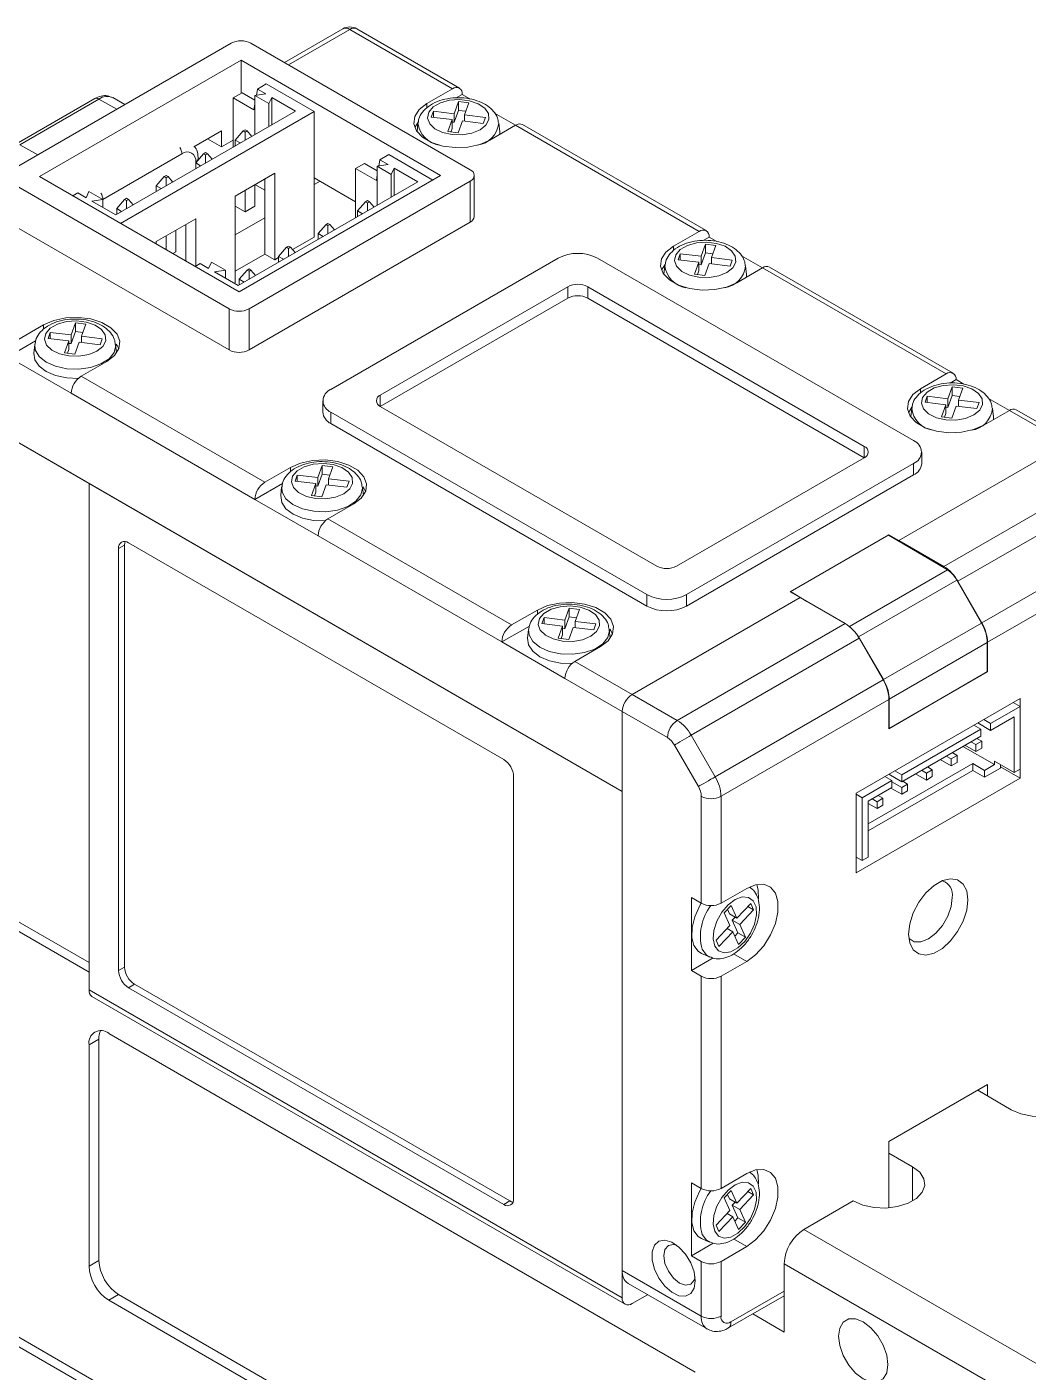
# Paper-space layout '시트2_ENG' of a CAD drawing. Header units: inches. Extents: x 0.2 to 16.3, y 0.2 to 11.5.
# Drawn here: x 12 to 12.706, y 9.733 to 10.68 of the extents above; entities that cross this region are included whole.
import ezdxf

# ---------------------------------------------------------------- set-up
doc = ezdxf.new("R2010")
doc.units = ezdxf.units.IN
doc.header["$MEASUREMENT"] = 0

psp = doc.layouts.new('시트2_ENG')

# ---------------------------------------------------------------- linework, layer by layer
at = {"color": 7, "linetype": 'Continuous', "lineweight": 18}
for p, q in [((12.22253, 10.67896), (12.18143, 10.65523)), ((12.29984, 10.63669), (12.22745, 10.67847)), ((12.30476, 10.63717), (12.23238, 10.67896)), ((12.14394, 10.66883), (11.98804, 10.57884)), ((12.31236, 10.57964), (12.15786, 10.66883)), ((12.1509, 10.65678), (12.00892, 10.57482)), ((12.1509, 10.65678), (12.29148, 10.57562)), ((12.1509, 10.63347), (12.1509, 10.65678)), ((12.15159, 10.63388), (12.14533, 10.63026)), ((12.15159, 10.63388), (12.16061, 10.62867)), ((12.16061, 10.63189), (12.1683, 10.63307)), ((12.1624, 10.63648), (12.16166, 10.63205)), ((12.1624, 10.63648), (12.16866, 10.64009)), ((12.1624, 10.63648), (12.1683, 10.63307)), ((12.16866, 10.64009), (12.2024, 10.62062)), ((12.29984, 10.63669), (12.28174, 10.62624)), ((12.04773, 10.62975), (11.99205, 10.5976)), ((12.05068, 10.62945), (11.995, 10.59731)), ((12.06897, 10.62555), (12.06052, 10.63043)), ((12.14533, 10.63026), (12.15995, 10.62182)), ((12.14533, 10.63026), (12.14533, 10.59571)), ((12.16061, 10.62581), (12.15995, 10.62182)), ((12.17041, 10.62623), (12.16061, 10.63189)), ((12.16061, 10.60453), (12.16061, 10.63189)), ((12.17247, 10.63066), (12.17041, 10.62623)), ((12.17041, 10.61019), (12.17041, 10.62623)), ((12.17247, 10.63066), (12.18918, 10.62102)), ((12.17247, 10.61138), (12.17247, 10.63066)), ((12.30419, 10.62761), (12.30112, 10.61915)), ((12.3068, 10.63267), (12.30259, 10.63024)), ((12.31151, 10.62672), (12.30419, 10.62761)), ((12.30419, 10.6215), (12.30419, 10.62761)), ((12.31219, 10.62955), (12.3068, 10.63267)), ((12.30844, 10.61827), (12.31151, 10.62672)), ((12.18918, 10.62102), (12.06251, 10.5479)), ((12.2024, 10.62062), (12.06599, 10.54187)), ((12.2024, 10.62062), (12.2024, 10.53221)), ((12.28648, 10.62093), (12.28494, 10.6167)), ((12.28494, 10.6167), (12.29958, 10.61493)), ((12.30112, 10.61915), (12.28648, 10.62093)), ((12.28648, 10.61651), (12.28648, 10.62093)), ((12.29958, 10.61493), (12.29651, 10.60648)), ((12.29958, 10.60882), (12.29958, 10.61493)), ((12.30419, 10.6215), (12.30112, 10.61305)), ((12.30112, 10.61305), (12.30112, 10.61915)), ((12.30383, 10.60559), (12.3069, 10.61404)), ((12.30938, 10.62087), (12.30419, 10.6215)), ((12.3069, 10.61404), (12.32155, 10.61227)), ((12.32308, 10.6165), (12.30844, 10.61827)), ((12.30844, 10.61386), (12.30844, 10.61827)), ((12.32155, 10.61227), (12.32308, 10.6165)), ((12.34438, 10.61097), (12.32961, 10.61949)), ((12.13698, 10.60695), (12.11752, 10.59572)), ((12.13698, 10.5957), (12.13698, 10.60695)), ((12.14672, 10.60053), (12.15229, 10.60696)), ((12.15368, 10.60776), (12.15229, 10.60696)), ((12.15229, 10.60696), (12.15368, 10.60615)), ((12.15507, 10.60696), (12.15368, 10.60776)), ((12.15368, 10.60615), (12.15507, 10.60696)), ((12.15368, 10.60615), (12.15368, 10.60053)), ((12.15507, 10.60696), (12.15832, 10.60321)), ((12.27558, 10.61316), (12.27329, 10.60936)), ((12.27554, 10.61248), (12.27489, 10.60646)), ((12.29651, 10.60648), (12.30383, 10.60559)), ((12.29958, 10.60882), (12.29864, 10.60622)), ((12.30112, 10.61305), (12.29958, 10.61323)), ((12.32628, 10.60053), (12.34438, 10.61097)), ((12.33314, 10.60639), (12.33248, 10.61248)), ((12.33316, 10.6045), (12.33314, 10.60639)), ((12.47383, 10.53624), (12.34438, 10.61097)), ((12.47875, 10.53673), (12.3493, 10.61146)), ((12.12723, 10.60133), (12.13698, 10.5957)), ((12.14533, 10.60052), (12.13698, 10.5957)), ((12.1502, 10.59852), (12.14672, 10.60053)), ((12.14672, 10.60053), (12.14672, 10.59651)), ((12.11888, 10.58446), (12.12445, 10.59089)), ((12.12061, 10.58645), (12.12061, 10.58767)), ((12.12584, 10.59169), (12.12445, 10.59089)), ((12.12445, 10.59089), (12.12584, 10.59008)), ((12.12724, 10.59089), (12.12584, 10.59169)), ((12.12584, 10.59008), (12.12724, 10.59089)), ((12.12584, 10.58446), (12.12584, 10.59008)), ((12.12724, 10.59089), (12.13048, 10.58714)), ((12.2487, 10.58666), (12.24796, 10.58223)), ((12.2487, 10.58666), (12.25496, 10.59027)), ((12.2487, 10.58666), (12.2546, 10.58325)), ((12.25496, 10.59027), (12.28592, 10.57241)), ((12.12236, 10.58245), (12.11888, 10.58446)), ((12.11888, 10.58446), (12.11888, 10.58044)), ((12.14672, 10.56115), (12.17456, 10.57722)), ((12.17456, 10.57722), (12.17456, 10.51614)), ((12.23789, 10.58405), (12.23163, 10.58044)), ((12.23163, 10.58044), (12.24625, 10.572)), ((12.23163, 10.58044), (12.23163, 10.54589)), ((12.23789, 10.58405), (12.24691, 10.57885)), ((12.24691, 10.57599), (12.24625, 10.572)), ((12.24691, 10.58207), (12.2546, 10.58325)), ((12.25671, 10.57641), (12.24691, 10.58207)), ((12.24691, 10.55471), (12.24691, 10.58207)), ((12.25877, 10.58084), (12.25671, 10.57641)), ((12.25671, 10.56037), (12.25671, 10.57641)), ((12.25877, 10.58084), (12.27548, 10.5712)), ((12.25877, 10.56156), (12.25877, 10.58084)), ((11.98804, 10.5708), (12.14255, 10.48161)), ((12.00892, 10.57482), (12.14951, 10.49366)), ((12.09661, 10.57482), (12.09104, 10.56839)), ((12.09452, 10.56638), (12.09104, 10.56839)), ((12.09104, 10.56839), (12.09104, 10.56437)), ((12.098, 10.57562), (12.09661, 10.57482)), ((12.09661, 10.57482), (12.098, 10.57401)), ((12.0994, 10.57482), (12.098, 10.57562)), ((12.098, 10.57401), (12.0994, 10.57482)), ((12.098, 10.57401), (12.098, 10.56839)), ((12.10264, 10.57107), (12.0994, 10.57482)), ((12.27548, 10.5712), (12.14881, 10.49808)), ((12.29148, 10.57562), (12.14951, 10.49366)), ((12.15647, 10.48161), (12.31236, 10.5716)), ((12.16064, 10.56919), (12.16064, 10.55391)), ((12.1676, 10.56516), (12.16064, 10.56918)), ((12.1676, 10.57321), (12.1676, 10.54588)), ((12.23163, 10.55713), (12.2024, 10.57401)), ((12.2024, 10.56918), (12.20658, 10.57159)), ((12.31236, 10.54267), (12.31236, 10.5716)), ((12.31525, 10.54669), (12.31525, 10.57562)), ((12.03225, 10.56135), (12.03573, 10.56336)), ((12.04163, 10.55995), (12.03573, 10.56336)), ((12.04369, 10.56439), (12.04163, 10.55995)), ((12.05349, 10.55873), (12.04369, 10.56439)), ((12.04581, 10.55754), (12.05349, 10.55873)), ((12.06251, 10.5479), (12.04581, 10.55754)), ((12.05349, 10.5531), (12.05349, 10.55873)), ((12.06321, 10.55231), (12.06877, 10.55874)), ((12.07017, 10.55955), (12.06877, 10.55874)), ((12.06877, 10.55874), (12.07017, 10.55794)), ((12.07156, 10.55874), (12.07017, 10.55955)), ((12.07017, 10.55794), (12.07156, 10.55874)), ((12.07017, 10.55794), (12.07017, 10.55232)), ((12.07156, 10.55874), (12.0748, 10.55499)), ((12.14672, 10.50007), (12.14672, 10.56115)), ((12.15368, 10.56517), (12.15368, 10.5499)), ((12.23302, 10.55071), (12.23859, 10.55714)), ((12.23998, 10.55794), (12.23859, 10.55714)), ((12.23859, 10.55714), (12.23998, 10.55633)), ((12.24137, 10.55714), (12.23998, 10.55794)), ((12.23998, 10.55633), (12.24137, 10.55714)), ((12.24137, 10.55714), (12.24462, 10.55339)), ((12.06668, 10.55031), (12.06321, 10.55231)), ((12.06321, 10.55231), (12.06321, 10.5483)), ((12.14672, 10.55391), (12.15368, 10.5499)), ((12.15368, 10.5499), (12.16064, 10.55391)), ((12.2365, 10.5487), (12.23302, 10.55071)), ((12.23302, 10.55071), (12.23302, 10.54669)), ((12.23998, 10.55633), (12.23998, 10.55071)), ((11.98804, 10.54187), (12.14255, 10.45267)), ((12.09104, 10.52901), (12.11888, 10.54508)), ((12.11192, 10.54106), (12.11192, 10.51535)), ((12.11888, 10.54508), (12.11888, 10.51172)), ((12.1676, 10.54588), (12.14672, 10.53383)), ((12.15647, 10.45267), (12.31236, 10.54267)), ((12.1676, 10.54588), (12.1676, 10.52016)), ((12.20518, 10.53464), (12.21075, 10.54107)), ((12.21214, 10.54187), (12.21075, 10.54107)), ((12.21075, 10.54107), (12.21214, 10.54026)), ((12.21354, 10.54107), (12.21214, 10.54187)), ((12.21214, 10.54026), (12.21354, 10.54107)), ((12.21214, 10.53464), (12.21214, 10.54026)), ((12.21354, 10.54107), (12.21678, 10.53732)), ((12.09104, 10.52741), (12.09104, 10.52901)), ((12.098, 10.53303), (12.098, 10.52339)), ((12.10496, 10.53705), (12.10496, 10.52177)), ((12.2024, 10.53221), (12.1871, 10.52338)), ((12.20866, 10.53263), (12.20518, 10.53464)), ((12.20518, 10.53464), (12.20518, 10.53062)), ((12.47383, 10.53624), (12.45573, 10.5258)), ((12.48079, 10.53222), (12.47658, 10.5298)), ((12.48618, 10.52911), (12.48079, 10.53222)), ((12.10289, 10.52057), (12.10496, 10.52177)), ((12.14672, 10.50811), (12.1676, 10.52016)), ((12.1676, 10.52016), (12.17456, 10.51614)), ((12.18291, 10.52499), (12.17734, 10.51857)), ((12.1843, 10.5258), (12.18291, 10.52499)), ((12.18291, 10.52499), (12.1843, 10.52419)), ((12.1857, 10.52499), (12.1843, 10.5258)), ((12.1843, 10.52419), (12.1857, 10.52499)), ((12.1843, 10.52419), (12.1843, 10.51857)), ((12.18894, 10.52125), (12.1857, 10.52499)), ((12.46047, 10.52048), (12.45893, 10.51626)), ((12.47511, 10.51871), (12.46047, 10.52048)), ((12.46047, 10.51607), (12.46047, 10.52048)), ((12.47818, 10.52716), (12.47511, 10.51871)), ((12.47818, 10.52106), (12.47511, 10.5126)), ((12.4855, 10.52628), (12.47818, 10.52716)), ((12.47818, 10.52106), (12.47818, 10.52716)), ((12.48338, 10.52043), (12.47818, 10.52106)), ((12.48243, 10.51782), (12.4855, 10.52628)), ((12.11855, 10.51153), (12.12203, 10.51354)), ((12.12793, 10.51013), (12.12203, 10.51354)), ((12.12999, 10.51457), (12.12793, 10.51013)), ((12.13979, 10.50891), (12.12999, 10.51457)), ((12.15647, 10.50973), (12.15507, 10.50892)), ((12.15786, 10.50892), (12.15647, 10.50973)), ((12.17734, 10.51775), (12.17456, 10.51614)), ((12.18082, 10.51656), (12.17734, 10.51857)), ((12.17734, 10.51857), (12.17734, 10.51455)), ((12.3743, 10.51736), (12.21423, 10.42495)), ((12.62485, 10.38879), (12.40214, 10.51736)), ((12.44957, 10.51272), (12.44729, 10.50892)), ((12.44953, 10.51204), (12.44888, 10.50601)), ((12.45893, 10.51626), (12.47358, 10.51448)), ((12.47358, 10.51448), (12.47051, 10.50603)), ((12.47358, 10.50838), (12.47358, 10.51448)), ((12.47511, 10.5126), (12.47358, 10.51279)), ((12.47511, 10.5126), (12.47511, 10.51871)), ((12.47783, 10.50514), (12.4809, 10.5136)), ((12.4809, 10.5136), (12.49554, 10.51183)), ((12.49707, 10.51605), (12.48243, 10.51782)), ((12.48243, 10.51341), (12.48243, 10.51782)), ((12.49554, 10.51183), (12.49707, 10.51605)), ((12.50028, 10.50008), (12.51837, 10.51053)), ((12.51837, 10.51053), (12.50361, 10.51905)), ((12.50713, 10.50594), (12.50648, 10.51204)), ((12.64782, 10.4358), (12.51837, 10.51053)), ((12.65274, 10.43629), (12.52329, 10.51102)), ((12.13211, 10.50772), (12.13979, 10.50891)), ((12.14881, 10.49808), (12.13211, 10.50772)), ((12.13979, 10.50328), (12.13979, 10.50891)), ((12.14951, 10.50249), (12.15507, 10.50892)), ((12.15298, 10.50049), (12.14951, 10.50249)), ((12.14951, 10.50249), (12.14951, 10.49848)), ((12.15507, 10.50892), (12.15647, 10.50812)), ((12.15647, 10.50812), (12.15786, 10.50892)), ((12.15647, 10.50812), (12.15647, 10.5025)), ((12.15786, 10.50892), (12.1611, 10.50517)), ((12.47051, 10.50603), (12.47783, 10.50514)), ((12.47358, 10.50838), (12.47263, 10.50577)), ((12.50715, 10.50405), (12.50713, 10.50594)), ((12.14672, 10.50007), (12.14604, 10.49968)), ((12.38126, 10.49727), (12.24903, 10.42093)), ((12.38126, 10.48923), (12.38126, 10.49727)), ((12.59006, 10.38477), (12.39518, 10.49727)), ((12.39518, 10.49727), (12.39518, 10.48923)), ((12.14255, 10.45267), (12.14255, 10.48161)), ((12.15647, 10.48161), (12.15647, 10.45267)), ((12.38126, 10.48923), (12.24903, 10.4129)), ((12.59005, 10.37674), (12.39518, 10.48923)), ((12.0117, 10.47035), (11.99361, 10.4599)), ((12.01644, 10.46504), (12.0149, 10.46081)), ((12.03108, 10.46327), (12.01644, 10.46504)), ((12.01644, 10.46063), (12.01644, 10.46504)), ((12.03415, 10.47172), (12.03108, 10.46327)), ((12.03415, 10.46561), (12.03108, 10.45716)), ((12.03108, 10.45716), (12.03108, 10.46327)), ((12.04147, 10.47083), (12.03415, 10.47172)), ((12.03415, 10.46561), (12.03415, 10.47172)), ((12.03935, 10.46498), (12.03415, 10.46561)), ((12.0384, 10.46238), (12.04147, 10.47083)), ((12.05305, 10.46061), (12.0384, 10.46238)), ((12.0384, 10.45797), (12.0384, 10.46238)), ((12.00607, 10.45906), (11.98665, 10.44785)), ((12.0055, 10.45659), (12.00485, 10.4505)), ((12.0149, 10.46081), (12.02955, 10.45904)), ((12.02955, 10.45904), (12.02648, 10.45059)), ((12.02955, 10.45293), (12.0286, 10.45033)), ((12.02955, 10.45293), (12.02955, 10.45904)), ((12.03108, 10.45716), (12.02955, 10.45734)), ((12.0338, 10.4497), (12.03687, 10.45815)), ((12.03687, 10.45815), (12.05151, 10.45638)), ((12.05151, 10.45638), (12.05305, 10.46061)), ((12.06309, 10.45057), (12.06245, 10.45659)), ((11.98665, 10.44785), (12.03119, 10.42214)), ((12.02648, 10.45059), (12.0338, 10.4497)), ((12.03815, 10.43419), (12.05625, 10.44464)), ((12.03815, 10.43419), (12.1676, 10.35946)), ((12.64782, 10.4358), (12.62973, 10.42535)), ((12.65217, 10.42672), (12.6491, 10.41827)), ((12.65478, 10.43178), (12.65058, 10.42935)), ((12.6595, 10.42583), (12.65217, 10.42672)), ((12.65217, 10.42061), (12.65217, 10.42672)), ((12.66018, 10.42866), (12.65478, 10.43178)), ((12.65643, 10.41738), (12.6595, 10.42583)), ((12.16064, 10.34741), (12.03119, 10.42214)), ((12.20847, 10.41692), (12.20847, 10.40888)), ((12.63446, 10.42004), (12.63293, 10.41581)), ((12.63293, 10.41581), (12.64757, 10.41404)), ((12.6491, 10.41827), (12.63446, 10.42004)), ((12.63446, 10.41563), (12.63446, 10.42004)), ((12.65217, 10.42061), (12.6491, 10.41216)), ((12.6491, 10.41216), (12.6491, 10.41827)), ((12.65737, 10.41998), (12.65217, 10.42061)), ((12.67107, 10.41561), (12.65643, 10.41738)), ((12.65643, 10.41297), (12.65643, 10.41738)), ((12.66953, 10.41138), (12.67107, 10.41561)), ((12.69236, 10.41008), (12.6776, 10.41861)), ((12.21423, 10.40888), (12.43694, 10.28031)), ((12.21423, 10.40888), (12.21423, 10.40084)), ((12.24903, 10.4129), (12.4439, 10.3004)), ((12.62356, 10.41228), (12.62128, 10.40848)), ((12.62352, 10.41159), (12.62288, 10.40557)), ((12.64757, 10.41404), (12.6445, 10.40559)), ((12.6445, 10.40559), (12.65182, 10.4047)), ((12.64757, 10.40793), (12.64662, 10.40533)), ((12.64757, 10.40793), (12.64757, 10.41404)), ((12.6491, 10.41216), (12.64757, 10.41234)), ((12.65182, 10.4047), (12.65489, 10.41315)), ((12.65489, 10.41315), (12.66953, 10.41138)), ((12.67427, 10.39964), (12.69236, 10.41008)), ((12.68112, 10.4055), (12.68047, 10.41159)), ((12.68114, 10.40361), (12.68112, 10.4055)), ((12.73273, 10.38678), (12.69236, 10.41008)), ((12.73765, 10.38727), (12.69728, 10.41057)), ((11.97412, 10.39882), (12.41954, 10.14169)), ((11.97412, 10.39882), (12.04372, 10.35865)), ((12.21423, 10.40084), (12.43694, 10.27228)), ((12.73273, 10.38678), (12.61441, 10.31848)), ((12.63062, 10.37272), (12.63062, 10.38076)), ((12.1857, 10.36991), (12.1676, 10.35946)), ((12.20814, 10.37127), (12.20507, 10.36282)), ((12.21547, 10.37039), (12.20814, 10.37127)), ((12.20814, 10.36517), (12.20814, 10.37127)), ((12.2124, 10.36194), (12.21547, 10.37039)), ((12.45782, 10.3004), (12.59006, 10.37674)), ((12.46478, 10.28031), (12.62485, 10.37272)), ((12.62485, 10.36468), (12.62485, 10.37272)), ((12.64623, 10.30011), (12.76455, 10.36841)), ((12.04372, 10.35865), (12.04372, 10.0211)), ((12.04372, 10.35865), (12.41954, 10.14169)), ((12.04372, 10.35865), (12.04372, 10.00181)), ((12.18006, 10.35862), (12.16064, 10.34741)), ((12.19043, 10.36459), (12.1889, 10.36037)), ((12.1889, 10.36037), (12.20354, 10.35859)), ((12.20507, 10.36282), (12.19043, 10.36459)), ((12.19043, 10.36018), (12.19043, 10.36459)), ((12.20354, 10.35859), (12.20047, 10.35014)), ((12.20354, 10.35249), (12.20354, 10.35859)), ((12.20814, 10.36517), (12.20507, 10.35671)), ((12.20507, 10.35671), (12.20507, 10.36282)), ((12.21334, 10.36454), (12.20814, 10.36517)), ((12.22704, 10.36016), (12.2124, 10.36194)), ((12.2124, 10.35752), (12.2124, 10.36194)), ((12.2255, 10.35594), (12.22704, 10.36016)), ((12.46478, 10.27228), (12.62485, 10.36468)), ((12.77439, 10.35802), (12.65607, 10.28972)), ((12.17949, 10.35615), (12.17884, 10.35006)), ((12.20047, 10.35014), (12.20779, 10.34926)), ((12.20354, 10.35249), (12.20259, 10.34988)), ((12.20507, 10.35671), (12.20354, 10.3569)), ((12.20779, 10.34926), (12.21086, 10.35771)), ((12.21086, 10.35771), (12.2255, 10.35594)), ((12.23709, 10.35012), (12.23644, 10.35615)), ((12.16064, 10.34741), (12.20518, 10.32169)), ((12.21214, 10.33375), (12.23024, 10.34419)), ((12.21214, 10.33375), (12.34159, 10.25902)), ((12.33463, 10.24696), (12.20518, 10.32169)), ((12.60746, 10.3225), (12.53786, 10.28232)), ((12.53816, 10.2825), (12.60715, 10.32232)), ((12.60715, 10.32232), (12.64246, 10.30158)), ((12.61441, 10.31848), (12.60746, 10.3225)), ((12.60746, 10.32214), (12.60746, 10.3225)), ((12.67298, 10.26045), (12.79129, 10.32875)), ((12.06877, 10.31525), (12.0646, 10.31284)), ((12.0646, 10.31284), (12.0646, 10.01548)), ((12.06877, 10.31525), (12.06877, 10.01789)), ((12.07156, 10.31686), (12.33603, 10.16418)), ((12.61441, 10.31805), (12.61441, 10.31848)), ((12.61441, 10.31848), (12.64623, 10.30011)), ((12.79537, 10.31503), (12.67705, 10.24673)), ((12.64246, 10.30158), (12.6488, 10.29773)), ((12.53786, 10.28232), (12.54482, 10.2783)), ((12.53816, 10.2825), (12.54973, 10.27547)), ((12.53816, 10.28214), (12.53816, 10.2825)), ((12.65546, 10.29053), (12.58609, 10.25048)), ((12.67271, 10.2603), (12.65546, 10.29053)), ((12.67298, 10.26045), (12.65607, 10.28972)), ((12.54482, 10.2783), (12.4265, 10.21)), ((12.43694, 10.27228), (12.43694, 10.28031)), ((12.46478, 10.28031), (12.46478, 10.27228)), ((12.54482, 10.2783), (12.57663, 10.25993)), ((12.35969, 10.26946), (12.34159, 10.25902)), ((12.36443, 10.26415), (12.36289, 10.25992)), ((12.37907, 10.26238), (12.36443, 10.26415)), ((12.36443, 10.25974), (12.36443, 10.26415)), ((12.38214, 10.27083), (12.37907, 10.26238)), ((12.38214, 10.26472), (12.37907, 10.25627)), ((12.38946, 10.26994), (12.38214, 10.27083)), ((12.38214, 10.26472), (12.38214, 10.27083)), ((12.38733, 10.26409), (12.38214, 10.26472)), ((12.38639, 10.26149), (12.38946, 10.26994)), ((12.35405, 10.25817), (12.33463, 10.24696)), ((12.35349, 10.2557), (12.35283, 10.24961)), ((12.36289, 10.25992), (12.37753, 10.25815)), ((12.37753, 10.25815), (12.37446, 10.2497)), ((12.37753, 10.25204), (12.37753, 10.25815)), ((12.37907, 10.25627), (12.37753, 10.25646)), ((12.37907, 10.25627), (12.37907, 10.26238)), ((12.38178, 10.24881), (12.38485, 10.25726)), ((12.38485, 10.25726), (12.3995, 10.25549)), ((12.40103, 10.25972), (12.38639, 10.26149)), ((12.38639, 10.25708), (12.38639, 10.26149)), ((12.3995, 10.25549), (12.40103, 10.25972)), ((12.41108, 10.24968), (12.41043, 10.2557)), ((12.45832, 10.19163), (12.57663, 10.25993)), ((12.67271, 10.2603), (12.60364, 10.22043)), ((12.33463, 10.24696), (12.37918, 10.22125)), ((12.37446, 10.2497), (12.38178, 10.24881)), ((12.37753, 10.25204), (12.37659, 10.24944)), ((12.58648, 10.24954), (12.46816, 10.18124)), ((12.60364, 10.22043), (12.58609, 10.25048)), ((12.58648, 10.24954), (12.60338, 10.22027)), ((12.67675, 10.24656), (12.60776, 10.20673)), ((12.67675, 10.22589), (12.67675, 10.24656)), ((12.67705, 10.22606), (12.67705, 10.24673)), ((12.38614, 10.2333), (12.40423, 10.24375)), ((12.38614, 10.2333), (12.4265, 10.21)), ((12.60746, 10.18588), (12.67705, 10.22606)), ((12.67675, 10.22589), (12.60776, 10.18606)), ((12.67675, 10.22624), (12.67705, 10.22606)), ((12.41954, 10.19795), (12.37918, 10.22125)), ((12.48506, 10.15197), (12.60338, 10.22027)), ((12.4265, 10.21), (12.45832, 10.19163)), ((12.60746, 10.20655), (12.48914, 10.13825)), ((12.70002, 10.20717), (12.58449, 10.14048)), ((12.60746, 10.20655), (12.60746, 10.18588)), ((12.60776, 10.18606), (12.60776, 10.20673)), ((12.70002, 10.20155), (12.70002, 10.20717)), ((12.41954, 10.14169), (12.41954, 10.19795)), ((12.41954, 10.19795), (12.41954, 9.80414)), ((12.45136, 10.17958), (12.41954, 10.19795)), ((12.70002, 10.20155), (12.67914, 10.18949)), ((12.70002, 10.20155), (12.69515, 10.20436)), ((12.70002, 10.15735), (12.70002, 10.20155)), ((12.66731, 10.18829), (12.67218, 10.18548)), ((12.67009, 10.1899), (12.67914, 10.18467)), ((12.67914, 10.18949), (12.67427, 10.19231)), ((12.69584, 10.19432), (12.67914, 10.18467)), ((12.67914, 10.18467), (12.67914, 10.18949)), ((12.69584, 10.15494), (12.69584, 10.19432)), ((12.46816, 10.18124), (12.48506, 10.15197)), ((12.60776, 10.18606), (12.60746, 10.18623)), ((12.67218, 10.18548), (12.6165, 10.15334)), ((12.67218, 10.18066), (12.6165, 10.14851)), ((12.67288, 10.17704), (12.66939, 10.17905)), ((12.67218, 10.18066), (12.67218, 10.18548)), ((12.47318, 10.14511), (12.45628, 10.17438)), ((12.65548, 10.16699), (12.652, 10.169)), ((12.68192, 10.16056), (12.65965, 10.17342)), ((12.6687, 10.1698), (12.66104, 10.17423)), ((12.6687, 10.17463), (12.66522, 10.17664)), ((12.6687, 10.17463), (12.67288, 10.17704)), ((12.6687, 10.1698), (12.6687, 10.17463)), ((12.67288, 10.17221), (12.6687, 10.1698)), ((12.67288, 10.17704), (12.67288, 10.17221)), ((12.59284, 10.11877), (12.66661, 10.16136)), ((12.6513, 10.15976), (12.64364, 10.16418)), ((12.6513, 10.16458), (12.64782, 10.16659)), ((12.6513, 10.16458), (12.65548, 10.16699)), ((12.6513, 10.15976), (12.6513, 10.16458)), ((12.65548, 10.16217), (12.6513, 10.15976)), ((12.65548, 10.16699), (12.65548, 10.16217)), ((12.66661, 10.16136), (12.67496, 10.15654)), ((12.66661, 10.16136), (12.66661, 10.15654)), ((12.68192, 10.16056), (12.67496, 10.15654)), ((12.68192, 10.16297), (12.68192, 10.16056)), ((12.69584, 10.15494), (12.68192, 10.16297)), ((12.6861, 10.16056), (12.6861, 10.15815)), ((12.34299, 10.15213), (12.34299, 9.85477)), ((12.58449, 10.08422), (12.70002, 10.15092)), ((12.66661, 10.15654), (12.59284, 10.11395)), ((12.60954, 10.14932), (12.60467, 10.15213)), ((12.6165, 10.14851), (12.60745, 10.15374)), ((12.61163, 10.15615), (12.6165, 10.15334)), ((12.6165, 10.14851), (12.6165, 10.15334)), ((12.6339, 10.14972), (12.62624, 10.15414)), ((12.6339, 10.15454), (12.63042, 10.15655)), ((12.6339, 10.15454), (12.63808, 10.15695)), ((12.6339, 10.14972), (12.6339, 10.15454)), ((12.63808, 10.15213), (12.6339, 10.14972)), ((12.63808, 10.15695), (12.6346, 10.15896)), ((12.63808, 10.15695), (12.63808, 10.15213)), ((12.67496, 10.15172), (12.66661, 10.15654)), ((12.6861, 10.15815), (12.67496, 10.15172)), ((12.67496, 10.15172), (12.67496, 10.15654)), ((12.70002, 10.15092), (12.6861, 10.15895)), ((12.70002, 10.15735), (12.69584, 10.15494)), ((12.70002, 10.15092), (12.70002, 10.15735)), ((12.41954, 10.14169), (12.41954, 9.78485)), ((12.58449, 10.14048), (12.58449, 10.08422)), ((12.60954, 10.14932), (12.58866, 10.13726)), ((12.60954, 10.1445), (12.59284, 10.13485)), ((12.6165, 10.13967), (12.60884, 10.14409)), ((12.60954, 10.1445), (12.60954, 10.14932)), ((12.6165, 10.14449), (12.60954, 10.14851)), ((12.6165, 10.14449), (12.62068, 10.1469)), ((12.6165, 10.13967), (12.6165, 10.14449)), ((12.62068, 10.14208), (12.6165, 10.13967)), ((12.62068, 10.1469), (12.6172, 10.14891)), ((12.62068, 10.1469), (12.62068, 10.14208)), ((12.47522, 10.06293), (12.47522, 10.13825)), ((12.48914, 10.13825), (12.48914, 10.06293)), ((12.58866, 10.13726), (12.58449, 10.13967)), ((12.58866, 10.13726), (12.58866, 10.09306)), ((12.59284, 10.13485), (12.59284, 10.09547)), ((12.5991, 10.12963), (12.59284, 10.13324)), ((12.5991, 10.13445), (12.59562, 10.13646)), ((12.5991, 10.13445), (12.60328, 10.13686)), ((12.5991, 10.12963), (12.5991, 10.13445)), ((12.60328, 10.13204), (12.5991, 10.12963)), ((12.60328, 10.13686), (12.5998, 10.13887)), ((12.60328, 10.13686), (12.60328, 10.13204)), ((12.58866, 10.09306), (12.58449, 10.09547)), ((12.59284, 10.09547), (12.58866, 10.09306)), ((12.50955, 10.07438), (12.50939, 10.0745)), ((12.46826, 10.06695), (12.47522, 10.06293)), ((12.46826, 10.01551), (12.46826, 10.06695)), ((12.50724, 10.07338), (12.48914, 10.06293)), ((11.97412, 10.06128), (12.04372, 10.0211)), ((12.49626, 10.06142), (12.49138, 10.05626)), ((12.49138, 10.05626), (12.49543, 10.04732)), ((12.49502, 10.05553), (12.49362, 10.05863)), ((12.49502, 10.05553), (12.50031, 10.05248)), ((12.50031, 10.05248), (12.49626, 10.06142)), ((12.51009, 10.0628), (12.50031, 10.05248)), ((12.50234, 10.048), (12.51211, 10.05833)), ((12.50806, 10.06066), (12.51211, 10.05833)), ((12.51211, 10.05833), (12.51009, 10.0628)), ((11.9782, 10.05227), (12.04372, 10.01444)), ((12.49543, 10.04732), (12.48566, 10.037)), ((12.49705, 10.05106), (12.49907, 10.05319)), ((12.5011, 10.04211), (12.49705, 10.05106)), ((12.49705, 10.05106), (12.50234, 10.048)), ((12.50639, 10.03906), (12.50234, 10.048)), ((12.48566, 10.037), (12.48768, 10.03252)), ((12.48768, 10.03252), (12.49745, 10.04284)), ((12.49341, 10.04518), (12.49745, 10.04284)), ((12.49745, 10.04284), (12.50151, 10.0339)), ((12.49886, 10.03974), (12.5011, 10.04211)), ((12.5011, 10.04211), (12.50639, 10.03906)), ((12.50151, 10.0339), (12.50639, 10.03906)), ((12.47548, 10.02754), (12.48108, 10.02506)), ((12.0646, 10.01548), (12.06877, 10.01789)), ((12.46826, 10.01551), (12.4836, 10.02437)), ((12.48914, 10.0115), (12.50724, 10.02194)), ((12.47522, 10.0115), (12.46826, 10.01551)), ((12.47522, 9.86201), (12.47522, 10.0115)), ((12.48914, 10.0115), (12.48914, 9.86201)), ((12.04372, 10.00181), (12.41954, 9.78485)), ((12.07573, 10.00583), (12.07156, 10.00342)), ((12.07156, 10.00342), (12.33603, 9.85075)), ((12.07573, 10.00583), (12.3402, 9.85316)), ((12.04576, 9.99731), (12.42158, 9.78035)), ((12.47104, 9.73261), (12.05764, 9.97126)), ((12.05068, 9.96724), (12.04372, 9.96323)), ((12.04372, 9.96323), (12.04372, 9.80731)), ((12.05068, 9.96724), (12.05068, 9.81133)), ((12.67705, 9.93513), (12.60746, 9.89495)), ((12.67705, 9.92709), (12.67705, 9.93513)), ((12.67009, 9.93111), (12.69376, 9.91745)), ((12.60746, 9.89495), (12.60746, 9.84834)), ((12.62416, 9.87727), (12.60746, 9.88691)), ((12.46826, 9.86603), (12.47522, 9.86201)), ((12.46826, 9.81459), (12.46826, 9.86603)), ((12.50724, 9.87246), (12.48914, 9.86201)), ((12.50955, 9.87346), (12.50939, 9.87358)), ((12.49626, 9.8605), (12.49138, 9.85534)), ((12.49502, 9.85461), (12.49362, 9.85771)), ((12.50031, 9.85156), (12.49626, 9.8605)), ((12.51009, 9.86188), (12.50031, 9.85156)), ((12.50234, 9.84708), (12.51211, 9.8574)), ((12.50806, 9.85974), (12.51211, 9.8574)), ((12.51211, 9.8574), (12.51009, 9.86188)), ((12.33603, 9.85075), (12.3402, 9.85316)), ((12.49543, 9.8464), (12.48566, 9.83608)), ((12.49138, 9.85534), (12.49543, 9.8464)), ((12.49502, 9.85461), (12.50031, 9.85156)), ((12.49705, 9.85014), (12.49907, 9.85227)), ((12.5011, 9.84119), (12.49705, 9.85014)), ((12.49705, 9.85014), (12.50234, 9.84708)), ((12.50639, 9.83814), (12.50234, 9.84708)), ((12.5824, 9.85316), (12.5476, 9.83307)), ((12.48768, 9.8316), (12.49745, 9.84192)), ((12.49341, 9.84426), (12.49745, 9.84192)), ((12.49745, 9.84192), (12.50151, 9.83298)), ((12.49886, 9.83882), (12.5011, 9.84119)), ((12.5011, 9.84119), (12.50639, 9.83814)), ((12.50151, 9.83298), (12.50639, 9.83814)), ((12.48566, 9.83608), (12.48768, 9.8316)), ((12.5476, 9.83307), (12.78284, 9.69727)), ((12.46826, 9.81459), (12.4836, 9.82345)), ((12.47548, 9.82662), (12.48108, 9.82414)), ((12.48914, 9.81058), (12.50724, 9.82102)), ((12.04372, 9.80731), (12.05068, 9.81133)), ((12.47522, 9.81058), (12.46826, 9.81459)), ((12.47522, 9.772), (12.47522, 9.81058)), ((12.48914, 9.81058), (12.48914, 9.772)), ((12.53368, 9.80896), (12.53368, 9.76074)), ((12.78284, 9.66513), (12.53368, 9.80896)), ((12.41954, 9.80414), (12.47522, 9.772)), ((12.8928, 9.23838), (11.93236, 9.79283)), ((12.42362, 9.79513), (12.4793, 9.76299)), ((11.93644, 9.78382), (12.89688, 9.22937)), ((12.0646, 9.78722), (12.05764, 9.7832)), ((12.05764, 9.7832), (12.47104, 9.54455)), ((12.0646, 9.78722), (12.478, 9.54857)), ((12.4265, 9.78083), (12.43744, 9.78715)), ((12.49406, 9.76347), (12.53368, 9.78635)), ((12.51151, 9.77355), (12.53368, 9.76074))]:
    psp.add_line(p, q, dxfattribs=at)
at = {"color": 8, "linetype": 'Continuous', "lineweight": 18}
for p, q in [((12.22745, 10.67847), (12.18431, 10.65356)), ((12.05068, 10.62945), (12.0632, 10.62222)), ((12.28174, 10.62312), (12.28174, 10.62624)), ((11.995, 10.59731), (12.00752, 10.59008)), ((12.10914, 10.59088), (12.05347, 10.55874)), ((12.11888, 10.58446), (12.11888, 10.58526)), ((12.45573, 10.52268), (12.45573, 10.5258)), ((12.0117, 10.46723), (12.0117, 10.47035)), ((12.62973, 10.42223), (12.62973, 10.42535)), ((12.24903, 10.42093), (12.24903, 10.4129)), ((12.59006, 10.37674), (12.59006, 10.38477)), ((12.1857, 10.36679), (12.1857, 10.36991)), ((12.6488, 10.29773), (12.57965, 10.25781)), ((12.35969, 10.26634), (12.35969, 10.26946)), ((12.50938, 10.0745), (12.50968, 10.07428)), ((12.49793, 10.02732), (12.50724, 10.02194)), ((12.62416, 9.87727), (12.62416, 9.85316)), ((12.50938, 9.87358), (12.50968, 9.87336)), ((12.49793, 9.8264), (12.50724, 9.82102)), ((12.4961, 9.76798), (12.53368, 9.78968))]:
    psp.add_line(p, q, dxfattribs=at)
at = {"color": 7, "linetype": 'Continuous', "lineweight": 18, "flags": 128}
for points in [[(12.28174, 10.62624), (12.27637, 10.6221), (12.27324, 10.61725), (12.2726, 10.61209), (12.2745, 10.60703), (12.2788, 10.60249), (12.28514, 10.59883), (12.293, 10.59635), (12.30176, 10.59525), (12.31071, 10.59562), (12.31911, 10.59742), (12.32628, 10.60053)], [(12.29957, 10.60436), (12.30669, 10.60419), (12.31353, 10.60536), (12.31933, 10.60775), (12.32347, 10.61111), (12.32551, 10.61505), (12.32521, 10.61916), (12.32262, 10.623), (12.31801, 10.62614), (12.31189, 10.62825), (12.30491, 10.62909), (12.29783, 10.62858), (12.29142, 10.62678), (12.28638, 10.62387), (12.28325, 10.62017), (12.28237, 10.61608), (12.28383, 10.61205), (12.28748, 10.60852), (12.29292, 10.60585), (12.29957, 10.60436)], [(12.47356, 10.50391), (12.48068, 10.50374), (12.48752, 10.50492), (12.49332, 10.50731), (12.49747, 10.51066), (12.4995, 10.51461), (12.49921, 10.51872), (12.49662, 10.52256), (12.49201, 10.5257), (12.48588, 10.5278), (12.4789, 10.52865), (12.47182, 10.52814), (12.46542, 10.52633), (12.46037, 10.52342), (12.45724, 10.51972), (12.45636, 10.51564), (12.45782, 10.51161), (12.46147, 10.50807), (12.46691, 10.50541), (12.47356, 10.50391)], [(12.45573, 10.5258), (12.45036, 10.52165), (12.44723, 10.5168), (12.44659, 10.51164), (12.44849, 10.50659), (12.45279, 10.50204), (12.45913, 10.49838), (12.467, 10.4959), (12.47576, 10.4948), (12.4847, 10.49517), (12.4931, 10.49698), (12.50028, 10.50008)], [(12.05625, 10.44464), (12.06162, 10.44878), (12.06475, 10.45363), (12.06539, 10.45879), (12.06349, 10.46385), (12.05919, 10.46839), (12.05285, 10.47205), (12.04498, 10.47453), (12.03622, 10.47563), (12.02728, 10.47526), (12.01888, 10.47345), (12.0117, 10.47035)], [(12.02953, 10.44847), (12.03665, 10.4483), (12.04349, 10.44947), (12.04929, 10.45187), (12.05344, 10.45522), (12.05547, 10.45916), (12.05518, 10.46328), (12.05259, 10.46711), (12.04798, 10.47025), (12.04185, 10.47236), (12.03487, 10.4732), (12.02779, 10.4727), (12.02139, 10.47089), (12.01634, 10.46798), (12.01321, 10.46428), (12.01233, 10.46019), (12.01379, 10.45616), (12.01744, 10.45263), (12.02289, 10.44997), (12.02953, 10.44847)], [(12.06469, 10.45348), (12.06349, 10.45581), (12.06281, 10.45678)], [(12.00485, 10.4505), (12.00551, 10.44575), (12.00847, 10.44127), (12.01349, 10.43746), (12.02018, 10.43461), (12.02799, 10.43297), (12.03628, 10.43266), (12.03658, 10.43268)], [(12.62973, 10.42535), (12.62435, 10.42121), (12.62122, 10.41636), (12.62058, 10.4112), (12.62249, 10.40614), (12.62678, 10.4016), (12.63312, 10.39794), (12.64099, 10.39546), (12.64975, 10.39436), (12.65869, 10.39473), (12.66709, 10.39654), (12.67427, 10.39964)], [(12.64755, 10.40347), (12.65468, 10.4033), (12.66151, 10.40447), (12.66732, 10.40687), (12.67146, 10.41022), (12.6735, 10.41416), (12.6732, 10.41828), (12.67061, 10.42211), (12.666, 10.42525), (12.65987, 10.42736), (12.65289, 10.42821), (12.64582, 10.4277), (12.63941, 10.42589), (12.63437, 10.42298), (12.63123, 10.41928), (12.63035, 10.41519), (12.63182, 10.41116), (12.63547, 10.40763), (12.64091, 10.40497), (12.64755, 10.40347)], [(12.23024, 10.34419), (12.23561, 10.34834), (12.23874, 10.35319), (12.23938, 10.35835), (12.23748, 10.3634), (12.23318, 10.36795), (12.22684, 10.37161), (12.21897, 10.37409), (12.21021, 10.37519), (12.20127, 10.37482), (12.19287, 10.37301), (12.1857, 10.36991)], [(12.20352, 10.34802), (12.21065, 10.34785), (12.21748, 10.34903), (12.22329, 10.35142), (12.22743, 10.35477), (12.22947, 10.35872), (12.22917, 10.36283), (12.22658, 10.36667), (12.22197, 10.36981), (12.21584, 10.37192), (12.20886, 10.37276), (12.20179, 10.37225), (12.19538, 10.37044), (12.19034, 10.36753), (12.1872, 10.36383), (12.18632, 10.35975), (12.18779, 10.35572), (12.19144, 10.35218), (12.19688, 10.34952), (12.20352, 10.34802)], [(12.17884, 10.35006), (12.1795, 10.34531), (12.18246, 10.34083), (12.18749, 10.33701), (12.19417, 10.33417), (12.20198, 10.33253), (12.2101, 10.33221)], [(12.23868, 10.35303), (12.23748, 10.35537), (12.2368, 10.35633)], [(12.06919, 10.31775), (12.06891, 10.31674), (12.06877, 10.31525)], [(12.40423, 10.24375), (12.4096, 10.24789), (12.41274, 10.25274), (12.41338, 10.2579), (12.41147, 10.26296), (12.40717, 10.2675), (12.40084, 10.27116), (12.39297, 10.27364), (12.38421, 10.27474), (12.37527, 10.27437), (12.36687, 10.27256), (12.35969, 10.26946)], [(12.37751, 10.24758), (12.38464, 10.24741), (12.39148, 10.24859), (12.39728, 10.25098), (12.40142, 10.25433), (12.40346, 10.25827), (12.40316, 10.26239), (12.40057, 10.26622), (12.39596, 10.26936), (12.38984, 10.27147), (12.38286, 10.27232), (12.37578, 10.27181), (12.36937, 10.27), (12.36433, 10.26709), (12.3612, 10.26339), (12.36031, 10.2593), (12.36178, 10.25527), (12.36543, 10.25174), (12.37087, 10.24908), (12.37751, 10.24758)], [(12.41268, 10.25259), (12.41147, 10.25492), (12.41079, 10.25589)], [(12.35283, 10.24961), (12.35349, 10.24486), (12.35645, 10.24038), (12.36148, 10.23657), (12.36817, 10.23372), (12.37597, 10.23208), (12.38409, 10.23177)], [(12.45628, 10.17438), (12.45737, 10.17502), (12.45869, 10.17578), (12.46019, 10.17664), (12.4618, 10.17757), (12.46347, 10.17853), (12.46512, 10.17949), (12.46671, 10.1804), (12.46816, 10.18124)], [(12.47318, 10.14511), (12.47428, 10.14574), (12.4756, 10.1465), (12.47709, 10.14737), (12.4787, 10.1483), (12.48037, 10.14926), (12.48203, 10.15022), (12.48361, 10.15113), (12.48506, 10.15197)], [(12.50724, 10.02194), (12.51351, 10.02661), (12.51928, 10.03298), (12.52407, 10.04054), (12.52749, 10.04867), (12.52928, 10.05673), (12.52928, 10.06405), (12.52749, 10.07004), (12.52407, 10.07422), (12.51928, 10.07625), (12.51351, 10.07596), (12.50724, 10.07338)], [(12.51549, 10.06612), (12.51536, 10.07208), (12.5144, 10.07615)], [(12.66313, 10.06533), (12.66229, 10.07163), (12.65982, 10.07645), (12.65593, 10.07939), (12.65093, 10.08021), (12.64523, 10.07885), (12.63928, 10.07542), (12.63358, 10.0702), (12.62858, 10.0636), (12.62469, 10.05617), (12.62222, 10.0485), (12.62137, 10.04122), (12.62222, 10.03492), (12.62469, 10.0301), (12.62858, 10.02716), (12.63358, 10.02634), (12.63928, 10.02769), (12.64523, 10.03112), (12.65093, 10.03635), (12.65593, 10.04295), (12.65982, 10.05038), (12.66229, 10.05805), (12.66313, 10.06533)], [(12.48473, 10.03272), (12.48741, 10.02932), (12.49132, 10.02791), (12.49606, 10.02864), (12.5011, 10.03144), (12.5059, 10.03599), (12.50994, 10.0418), (12.51278, 10.04825), (12.51412, 10.05464), (12.51381, 10.06027), (12.51188, 10.06453), (12.50854, 10.06697), (12.50415, 10.06731), (12.49919, 10.06553), (12.4942, 10.0618), (12.48972, 10.05655), (12.48623, 10.05033), (12.48411, 10.04382), (12.48359, 10.03773), (12.48473, 10.03272)], [(12.65215, 10.06703), (12.65133, 10.06053), (12.64893, 10.05372), (12.6452, 10.04726), (12.6405, 10.04178), (12.63529, 10.03782), (12.63008, 10.03577), (12.62538, 10.03582), (12.62165, 10.03797), (12.62157, 10.03806)], [(12.47526, 10.06291), (12.47403, 10.06079), (12.47068, 10.05329), (12.46883, 10.04578), (12.46862, 10.03889), (12.47008, 10.03315), (12.47308, 10.02905), (12.47548, 10.02754)], [(12.73551, 9.94155), (12.74055, 9.93767), (12.74349, 9.93312), (12.74409, 9.92828), (12.7423, 9.92354), (12.73827, 9.91929), (12.73233, 9.91585), (12.72495, 9.91353), (12.71674, 9.9125), (12.70836, 9.91284), (12.70048, 9.91454), (12.69376, 9.91745)], [(12.50724, 9.82102), (12.51351, 9.82569), (12.51928, 9.83206), (12.52407, 9.83962), (12.52749, 9.84775), (12.52928, 9.85581), (12.52928, 9.86313), (12.52749, 9.86912), (12.52407, 9.8733), (12.51928, 9.87533), (12.51351, 9.87504), (12.50724, 9.87246)], [(12.51549, 9.86519), (12.51536, 9.87116), (12.5144, 9.87523)], [(12.62416, 9.87727), (12.6292, 9.87339), (12.63213, 9.86884), (12.63273, 9.864), (12.63095, 9.85926), (12.62692, 9.855), (12.62097, 9.85157), (12.6136, 9.84924), (12.60539, 9.84821), (12.597, 9.84856), (12.58913, 9.85026), (12.5824, 9.85316)], [(12.48473, 9.8318), (12.48741, 9.8284), (12.49132, 9.82699), (12.49606, 9.82772), (12.5011, 9.83051), (12.5059, 9.83507), (12.50994, 9.84088), (12.51278, 9.84733), (12.51412, 9.85372), (12.51381, 9.85935), (12.51188, 9.86361), (12.50854, 9.86605), (12.50415, 9.86639), (12.49919, 9.86461), (12.4942, 9.86088), (12.48972, 9.85563), (12.48623, 9.84941), (12.48411, 9.8429), (12.48359, 9.83681), (12.48473, 9.8318)], [(12.47526, 9.86199), (12.47403, 9.85987), (12.47068, 9.85237), (12.46883, 9.84486), (12.46862, 9.83796), (12.47008, 9.83223), (12.47308, 9.82813), (12.47548, 9.82662)], [(12.3402, 9.85316), (12.34156, 9.85253), (12.34257, 9.85227)], [(12.47104, 9.79691), (12.47022, 9.79165), (12.46782, 9.78792), (12.46411, 9.78612), (12.45949, 9.78644), (12.45447, 9.78886), (12.44958, 9.79311), (12.44536, 9.79873), (12.44227, 9.80511), (12.44063, 9.81156), (12.44063, 9.81738), (12.44227, 9.82194), (12.44536, 9.82475), (12.44958, 9.82549), (12.45447, 9.8241), (12.45949, 9.82072), (12.46411, 9.81572), (12.46782, 9.80964), (12.47022, 9.80313), (12.47104, 9.79691)], [(12.45799, 9.82194), (12.45565, 9.8225), (12.45204, 9.8218), (12.44962, 9.81902), (12.44877, 9.81459), (12.44962, 9.80918), (12.45204, 9.80362), (12.45565, 9.79874), (12.45991, 9.7953), (12.46417, 9.79382), (12.46778, 9.79452), (12.4702, 9.7973), (12.47088, 9.79961)], [(12.57196, 9.75793), (12.57281, 9.76365), (12.57528, 9.76783), (12.57913, 9.77005), (12.58398, 9.7701), (12.58936, 9.76798), (12.59474, 9.7639), (12.59959, 9.75824), (12.60344, 9.75157), (12.60591, 9.74455), (12.60676, 9.73785), (12.60591, 9.73213), (12.60344, 9.72795), (12.59959, 9.72573), (12.59474, 9.72568), (12.58936, 9.7278), (12.58398, 9.73189), (12.57913, 9.73754), (12.57528, 9.74421), (12.57281, 9.75123), (12.57196, 9.75793)]]:
    psp.add_lwpolyline(points, dxfattribs=at)
at = {"color": 8, "linetype": 'Continuous', "lineweight": 18, "flags": 128}
for points in [[(12.02812, 10.43946), (12.02015, 10.44117), (12.01341, 10.44416), (12.0085, 10.44817), (12.00585, 10.45283), (12.00552, 10.45675)], [(12.06245, 10.45658), (12.0625, 10.45587), (12.06138, 10.451), (12.05783, 10.44654), (12.05215, 10.44288), (12.04487, 10.44035), (12.03661, 10.43918), (12.02812, 10.43946)], [(12.20211, 10.33901), (12.19414, 10.34072), (12.1874, 10.34372), (12.18249, 10.34772), (12.17984, 10.35239), (12.17951, 10.35631)], [(12.23644, 10.35614), (12.23649, 10.35542), (12.23537, 10.35055), (12.23182, 10.34609), (12.22615, 10.34244), (12.21886, 10.33991), (12.2106, 10.33873), (12.20211, 10.33901)], [(12.37611, 10.23857), (12.36814, 10.24028), (12.3614, 10.24327), (12.35648, 10.24728), (12.35383, 10.25194), (12.35351, 10.25587)], [(12.41043, 10.25569), (12.41048, 10.25498), (12.40937, 10.25011), (12.40581, 10.24565), (12.40014, 10.24199), (12.39285, 10.23946), (12.3846, 10.23829), (12.37611, 10.23857)], [(12.48122, 10.025), (12.47891, 10.0264), (12.4758, 10.03055)], [(12.48122, 9.82408), (12.47891, 9.82547), (12.4758, 9.82963)]]:
    psp.add_lwpolyline(points, dxfattribs=at)
at = {"color": 7, "linetype": 'Continuous', "lineweight": 18}
for centre, radius, start, end in [((12.22745, 10.67043), 0.00984, 60.00269, 119.99731), ((12.1509, 10.6554), 0.01513, 62.60967, 117.39033), ((12.30255, 10.63336), 0.0043, 350.78596, 129.20329), ((12.34726, 10.60695), 0.00495, 65.69288, 125.61758), ((12.11294, 10.58622), 0.00602, 350.78596, 129.20329), ((12.31084, 10.57562), 0.0043, 290.78342, 69.21658), ((12.31032, 10.54718), 0.00495, 294.37466, 354.3052), ((12.47655, 10.53291), 0.0043, 350.78596, 129.20329), ((12.38822, 10.4905), 0.03026, 62.60967, 117.39033), ((12.52125, 10.5065), 0.00495, 65.69288, 125.61758), ((12.38822, 10.48384), 0.01513, 62.60967, 117.39033), ((12.38822, 10.4758), 0.01513, 62.60967, 117.39033), ((12.14951, 10.49504), 0.01513, 242.60967, 297.39033), ((12.14951, 10.46611), 0.01513, 242.60967, 297.39033), ((12.0463, 10.42145), 0.01513, 122.60548, 177.39452), ((12.65054, 10.43247), 0.0043, 350.78596, 129.20329), ((12.21728, 10.41692), 0.00859, 110.78342, 249.21658), ((12.25055, 10.41692), 0.0043, 110.78342, 249.21658), ((12.21832, 10.40986), 0.0099, 185.6948, 245.62534), ((12.69525, 10.40606), 0.00495, 65.69288, 125.61758), ((12.6218, 10.38076), 0.00859, 290.78342, 69.21658), ((12.58853, 10.38076), 0.0043, 290.78342, 69.21658), ((12.62077, 10.3737), 0.0099, 294.37466, 354.3052), ((12.17575, 10.34672), 0.01513, 122.60548, 177.39452), ((12.22029, 10.32101), 0.01513, 122.60548, 177.39452), ((12.06884, 10.31353), 0.0043, 50.79671, 189.21404), ((12.45086, 10.31383), 0.01513, 242.60967, 297.39033), ((12.6312, 10.27602), 0.0284, 28.85561, 58.04533), ((12.45086, 10.30718), 0.03026, 242.60967, 297.39033), ((12.45086, 10.29914), 0.03026, 242.60967, 297.39033), ((12.34974, 10.24627), 0.01513, 122.60548, 177.39452), ((12.5616, 10.23584), 0.0284, 28.85561, 58.04533), ((12.64867, 10.24576), 0.0284, 1.9565, 31.14373), ((12.39429, 10.22056), 0.01513, 122.60548, 177.39452), ((12.57907, 10.20558), 0.0284, 1.9565, 31.14373), ((12.43465, 10.19726), 0.01513, 122.60548, 177.39452), ((12.46647, 10.17889), 0.01513, 122.60548, 177.39452), ((12.44329, 10.16754), 0.0284, 28.85561, 58.04533), ((12.44384, 10.16753), 0.0142, 28.85561, 58.04533), ((12.32788, 10.15144), 0.01513, 2.60548, 57.39452), ((12.46075, 10.13728), 0.0284, 1.9565, 31.14373), ((12.46103, 10.13777), 0.0142, 1.9565, 31.14373), ((12.48218, 10.15168), 0.01513, 242.60967, 297.39033), ((12.64184, 10.06884), 0.01048, 350.05297, 71.94017), ((12.48218, 10.07636), 0.01513, 242.60967, 297.39033), ((12.08388, 10.01858), 0.01513, 182.60548, 237.39452), ((12.07971, 10.01616), 0.01513, 182.60548, 237.39452), ((12.48218, 10.02493), 0.01513, 242.60967, 297.39033), ((12.04854, 10.00128), 0.00485, 173.70115, 234.98667), ((12.0522, 9.9646), 0.0086, 50.79671, 189.21404), ((12.06322, 9.9677), 0.01255, 154.29191, 182.10457), ((12.48218, 9.87544), 0.01513, 242.60967, 297.39033), ((12.33874, 9.85408), 0.0043, 230.79671, 9.21404), ((12.5639, 9.80759), 0.03025, 122.60548, 177.39452), ((12.0809, 9.8127), 0.03025, 182.60548, 237.39452), ((12.48218, 9.82401), 0.01513, 242.60967, 297.39033), ((12.07394, 9.80869), 0.03025, 182.60548, 237.39452), ((12.42919, 9.80308), 0.0097, 173.70115, 234.98667), ((12.42379, 9.78417), 0.0043, 170.78596, 309.20329), ((12.48218, 9.78543), 0.01513, 242.60967, 297.39033), ((12.49338, 9.77131), 0.0043, 170.78596, 309.20329)]:
    psp.add_arc(centre, radius, start, end, dxfattribs=at)
at = {"color": 8, "linetype": 'Continuous', "lineweight": 18}
for centre, radius, start, end in [((12.22457, 10.67445), 0.00495, 54.38242, 114.30712), ((12.23034, 10.67445), 0.00495, 65.69288, 125.61758), ((12.04895, 10.62704), 0.00297, 54.38242, 114.30712), ((12.05644, 10.6214), 0.0099, 65.69288, 125.61758), ((12.29325, 10.61454), 0.01779, 186.12932, 261.02361), ((12.31525, 10.61413), 0.01732, 277.63258, 354.49915), ((12.10032, 10.59051), 0.00883, 2.41628, 32.71036), ((12.11766, 10.58796), 0.00297, 294.37586, 354.2914), ((12.04464, 10.55837), 0.00883, 2.41628, 32.71036), ((12.46724, 10.5141), 0.01779, 186.12932, 261.02361), ((12.48924, 10.51369), 0.01732, 277.63258, 354.49915), ((12.64124, 10.41366), 0.01779, 186.12932, 261.02361), ((12.66324, 10.41324), 0.01732, 277.63258, 354.49915), ((12.51075, 10.03956), 0.03609, 143.02083, 194.45697), ((12.51075, 9.83864), 0.03609, 143.02083, 194.45697), ((12.48485, 9.77093), 0.00969, 173.67442, 235.27943), ((12.49142, 9.76738), 0.00472, 304.03352, 7.25812)]:
    psp.add_arc(centre, radius, start, end, dxfattribs=at)
at = {"color": 7, "linetype": 'Continuous', "lineweight": 18}
for points, knots in [([(12.06053, 10.63025), (12.05931, 10.63086), (12.05673, 10.63213), (12.05213, 10.63183), (12.04923, 10.63045), (12.04773, 10.62975)], [0, 0, 0, 0, 0.304243, 0.640452, 1, 1, 1, 1]), ([(12.33226, 10.61246), (12.33211, 10.61373), (12.33176, 10.61676), (12.32898, 10.62098), (12.32469, 10.62489), (12.31886, 10.62793), (12.3118, 10.62991), (12.30406, 10.63059), (12.29628, 10.62992), (12.28898, 10.62789), (12.2829, 10.62463), (12.27857, 10.62041), (12.2761, 10.6163), (12.27587, 10.61361), (12.2758, 10.61269)], [0, 0, 0, 0, 0.057801, 0.137892, 0.221343, 0.311672, 0.406326, 0.501101, 0.596034, 0.692078, 0.7905, 0.877626, 0.958473, 1, 1, 1, 1]), ([(12.12061, 10.58767), (12.12054, 10.58876), (12.12036, 10.59148), (12.11953, 10.59448), (12.11821, 10.5958), (12.11801, 10.596)], [0, 0, 0, 0, 0.360982, 0.903471, 1, 1, 1, 1]), ([(12.50626, 10.51201), (12.50611, 10.51328), (12.50575, 10.51632), (12.50298, 10.52054), (12.49868, 10.52444), (12.49285, 10.52749), (12.4858, 10.52946), (12.47806, 10.53015), (12.47027, 10.52948), (12.46298, 10.52744), (12.45689, 10.52419), (12.45256, 10.51996), (12.45009, 10.51586), (12.44987, 10.51316), (12.44979, 10.51225)], [0, 0, 0, 0, 0.057801, 0.137892, 0.221343, 0.311672, 0.406326, 0.501101, 0.596034, 0.692078, 0.7905, 0.877626, 0.958473, 1, 1, 1, 1]), ([(12.06223, 10.45657), (12.06208, 10.45784), (12.06172, 10.46087), (12.05895, 10.46509), (12.05465, 10.469), (12.04882, 10.47204), (12.04177, 10.47402), (12.03403, 10.47471), (12.02624, 10.47403), (12.01895, 10.472), (12.01286, 10.46875), (12.00853, 10.46452), (12.00606, 10.46041), (12.00584, 10.45772), (12.00576, 10.4568)], [0, 0, 0, 0, 0.057801, 0.137892, 0.221343, 0.311672, 0.406326, 0.501101, 0.596034, 0.692078, 0.7905, 0.877626, 0.958473, 1, 1, 1, 1]), ([(12.68025, 10.41157), (12.6801, 10.41284), (12.67974, 10.41587), (12.67697, 10.42009), (12.67267, 10.424), (12.66684, 10.42704), (12.65979, 10.42902), (12.65205, 10.42971), (12.64427, 10.42903), (12.63697, 10.427), (12.63089, 10.42375), (12.62655, 10.41952), (12.62408, 10.41542), (12.62386, 10.41272), (12.62378, 10.4118)], [0, 0, 0, 0, 0.057801, 0.137892, 0.221343, 0.311672, 0.406326, 0.501101, 0.596034, 0.692078, 0.7905, 0.877626, 0.958473, 1, 1, 1, 1]), ([(12.23622, 10.35612), (12.23607, 10.3574), (12.23571, 10.36043), (12.23294, 10.36465), (12.22864, 10.36855), (12.22281, 10.3716), (12.21576, 10.37357), (12.20802, 10.37426), (12.20024, 10.37359), (12.19294, 10.37155), (12.18686, 10.3683), (12.18252, 10.36407), (12.18005, 10.35997), (12.17983, 10.35727), (12.17975, 10.35636)], [0, 0, 0, 0, 0.057801, 0.137892, 0.221343, 0.311672, 0.406326, 0.501101, 0.596034, 0.692078, 0.7905, 0.877626, 0.958473, 1, 1, 1, 1]), ([(12.6488, 10.29773), (12.6502, 10.29671), (12.65271, 10.29489), (12.65461, 10.29186), (12.65546, 10.29053)], [0, 0, 0, 0, 0.557682, 1, 1, 1, 1]), ([(12.41021, 10.25568), (12.41006, 10.25695), (12.40971, 10.25999), (12.40693, 10.2642), (12.40264, 10.26811), (12.3968, 10.27116), (12.38975, 10.27313), (12.38201, 10.27382), (12.37423, 10.27315), (12.36693, 10.27111), (12.36085, 10.26786), (12.35652, 10.26363), (12.35404, 10.25953), (12.35382, 10.25683), (12.35375, 10.25592)], [0, 0, 0, 0, 0.057801, 0.137892, 0.221343, 0.311672, 0.406326, 0.501101, 0.596034, 0.692078, 0.7905, 0.877626, 0.958473, 1, 1, 1, 1]), ([(12.58609, 10.25048), (12.58501, 10.25223), (12.58382, 10.25417), (12.58228, 10.25532), (12.58213, 10.25544)], [0, 0, 0, 0, 0.901816, 1, 1, 1, 1]), ([(12.67271, 10.2603), (12.67401, 10.25767), (12.67633, 10.25295), (12.67662, 10.24852), (12.67675, 10.24656)], [0, 0, 0, 0, 0.557568, 1, 1, 1, 1]), ([(12.60364, 10.22043), (12.60496, 10.21781), (12.60733, 10.21312), (12.60763, 10.20869), (12.60776, 10.20673)], [0, 0, 0, 0, 0.557568, 1, 1, 1, 1]), ([(12.48138, 10.02521), (12.48241, 10.02475), (12.48506, 10.02356), (12.48995, 10.02381), (12.49547, 10.02549), (12.50103, 10.02894), (12.50629, 10.03399), (12.5108, 10.04031), (12.51417, 10.04736), (12.51612, 10.0547), (12.51643, 10.06161), (12.51502, 10.06753), (12.5127, 10.07185), (12.51041, 10.07348), (12.50958, 10.07407)], [0, 0, 0, 0, 0.051114, 0.131433, 0.21483, 0.305096, 0.3999, 0.494931, 0.590084, 0.686307, 0.784846, 0.872544, 0.953847, 1, 1, 1, 1]), ([(12.48138, 9.82429), (12.48241, 9.82383), (12.48506, 9.82264), (12.48995, 9.82288), (12.49547, 9.82457), (12.50103, 9.82802), (12.50629, 9.83307), (12.5108, 9.83939), (12.51417, 9.84644), (12.51612, 9.85378), (12.51643, 9.86069), (12.51502, 9.86661), (12.5127, 9.87093), (12.51041, 9.87256), (12.50958, 9.87315)], [0, 0, 0, 0, 0.051114, 0.131433, 0.21483, 0.305096, 0.3999, 0.494931, 0.590084, 0.686307, 0.784846, 0.872544, 0.953847, 1, 1, 1, 1]), ([(12.47943, 9.76316), (12.48063, 9.76251), (12.48326, 9.76109), (12.48795, 9.76112), (12.4916, 9.76215), (12.49353, 9.76319), (12.49406, 9.76347)], [0, 0, 0, 0, 0.2606, 0.57498, 0.883243, 1, 1, 1, 1])]:
    psp.add_open_spline(points, degree=3, knots=knots, dxfattribs=at)

doc.saveas('drawing.dxf')
